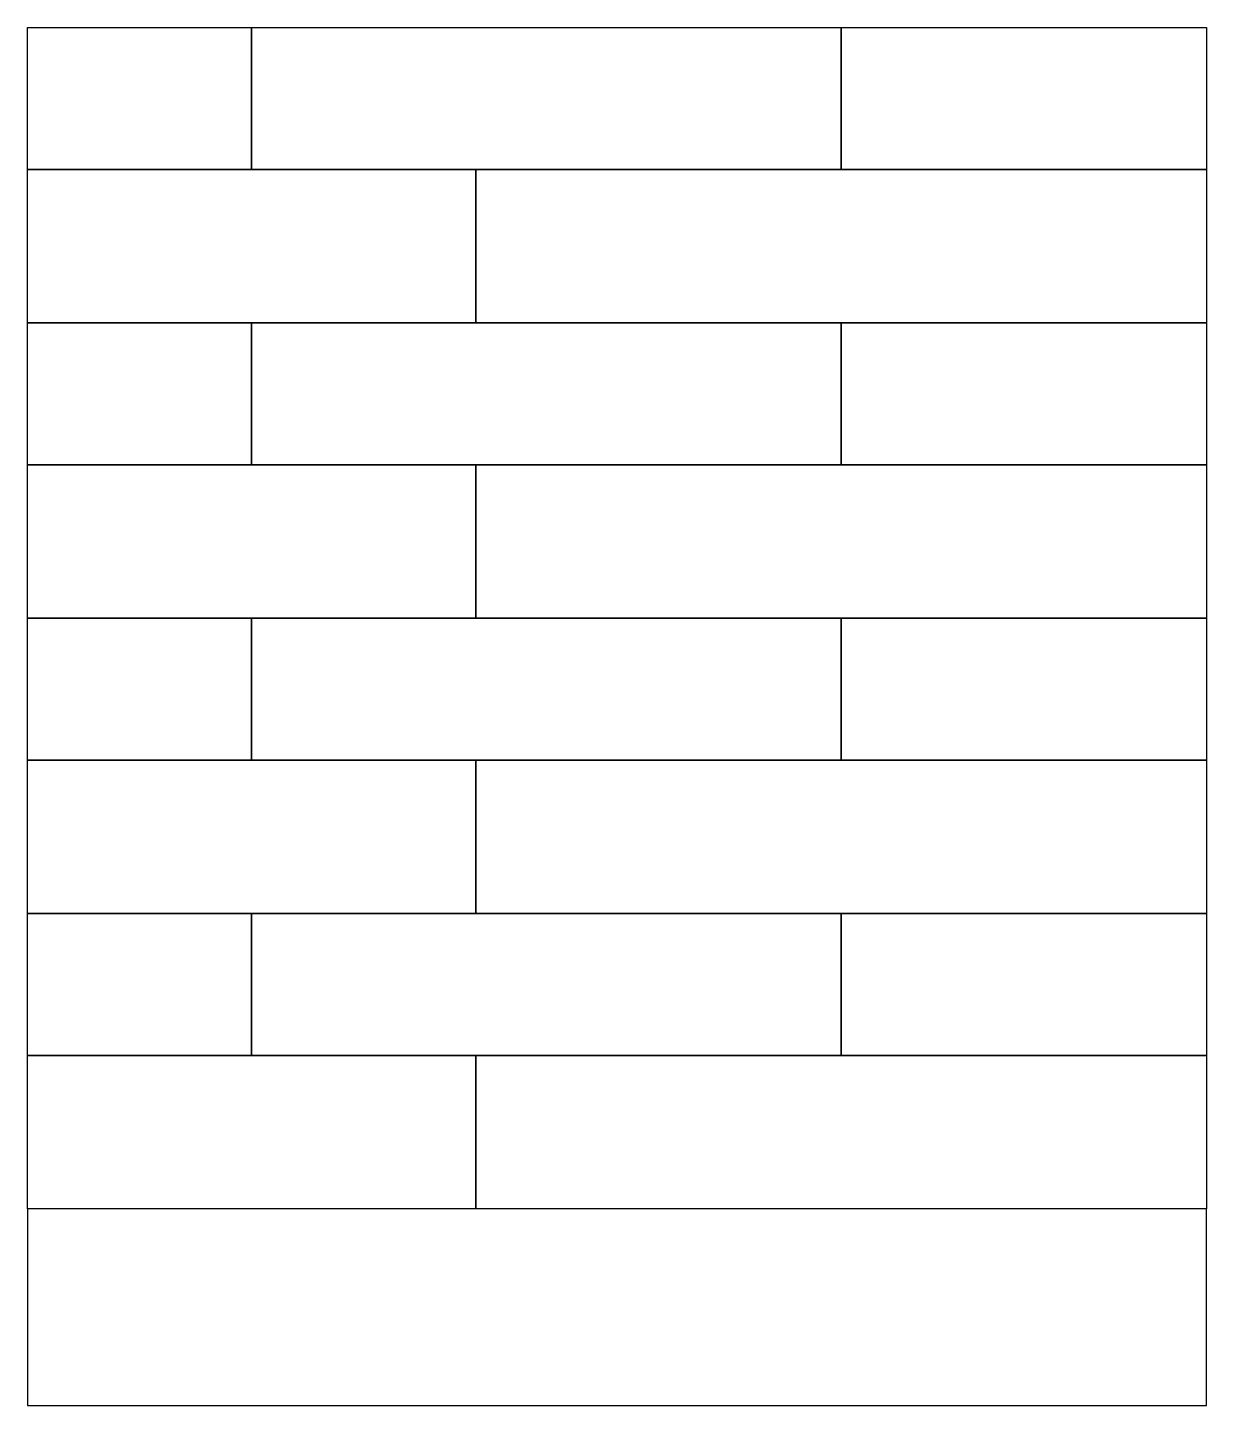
# Model space of a CAD drawing. Header units: millimetres. Extents: x 0 to 750, y 0 to 876.
import ezdxf

# ---------------------------------------------------------------- set-up
doc = ezdxf.new("R2010")
doc.units = ezdxf.units.MM

msp = doc.modelspace()

# ---------------------------------------------------------------- linework, layer by layer
for points in [[(0, 785.88), (0, 876.11), (142.56, 876.11), (142.56, 785.88), (0, 785.88)], [(142.56, 785.88), (142.56, 876.11), (517.56, 876.11), (517.56, 785.88), (285.12, 785.88), (142.56, 785.88)], [(517.56, 785.88), (517.56, 876.11), (750, 876.11), (750, 785.88), (517.56, 785.88)], [(0, 688.33), (0, 785.88), (142.56, 785.88), (285.12, 785.88), (285.12, 688.33), (142.56, 688.33), (0, 688.33)], [(285.12, 688.33), (285.12, 785.88), (517.56, 785.88), (750, 785.88), (750, 688.33), (517.56, 688.33), (285.12, 688.33)], [(0, 598.1), (0, 688.33), (142.56, 688.33), (142.56, 598.1), (0, 598.1)], [(142.56, 598.1), (142.56, 688.33), (285.12, 688.33), (517.56, 688.33), (517.56, 598.1), (285.12, 598.1), (142.56, 598.1)], [(517.56, 598.1), (517.56, 688.33), (750, 688.33), (750, 598.1), (517.56, 598.1)], [(0, 500.55), (0, 598.1), (142.56, 598.1), (285.12, 598.1), (285.12, 500.55), (142.56, 500.55), (0, 500.55)], [(285.12, 500.55), (285.12, 598.1), (517.56, 598.1), (750, 598.1), (750, 500.55), (517.56, 500.55), (285.12, 500.55)], [(0, 410.33), (0, 500.55), (142.56, 500.55), (142.56, 410.33), (0, 410.33)], [(142.56, 410.33), (142.56, 500.55), (285.12, 500.55), (517.56, 500.55), (517.56, 410.33), (285.12, 410.33), (142.56, 410.33)], [(517.56, 410.33), (517.56, 500.55), (750, 500.55), (750, 410.33), (517.56, 410.33)], [(0, 312.78), (0, 410.33), (142.56, 410.33), (285.12, 410.33), (285.12, 312.78), (142.56, 312.78), (0, 312.78)], [(285.12, 312.78), (285.12, 410.33), (517.56, 410.33), (750, 410.33), (750, 312.78), (517.56, 312.78), (285.12, 312.78)], [(0, 222.55), (0, 312.78), (142.56, 312.78), (142.56, 222.55), (0, 222.55)], [(142.56, 222.55), (142.56, 312.78), (285.12, 312.78), (517.56, 312.78), (517.56, 222.55), (285.12, 222.55), (142.56, 222.55)], [(517.56, 222.55), (517.56, 312.78), (750, 312.78), (750, 222.55), (517.56, 222.55)], [(0, 125), (0, 222.55), (142.56, 222.55), (285.12, 222.55), (285.12, 125), (0, 125)], [(285.12, 125), (285.12, 222.55), (517.56, 222.55), (750, 222.55), (750, 125), (285.12, 125)]]:
    msp.add_lwpolyline(points)
msp.add_lwpolyline([(0, 0), (750, 0), (750, 125), (285.12, 125), (0, 125)], close=True)

doc.saveas('drawing.dxf')
